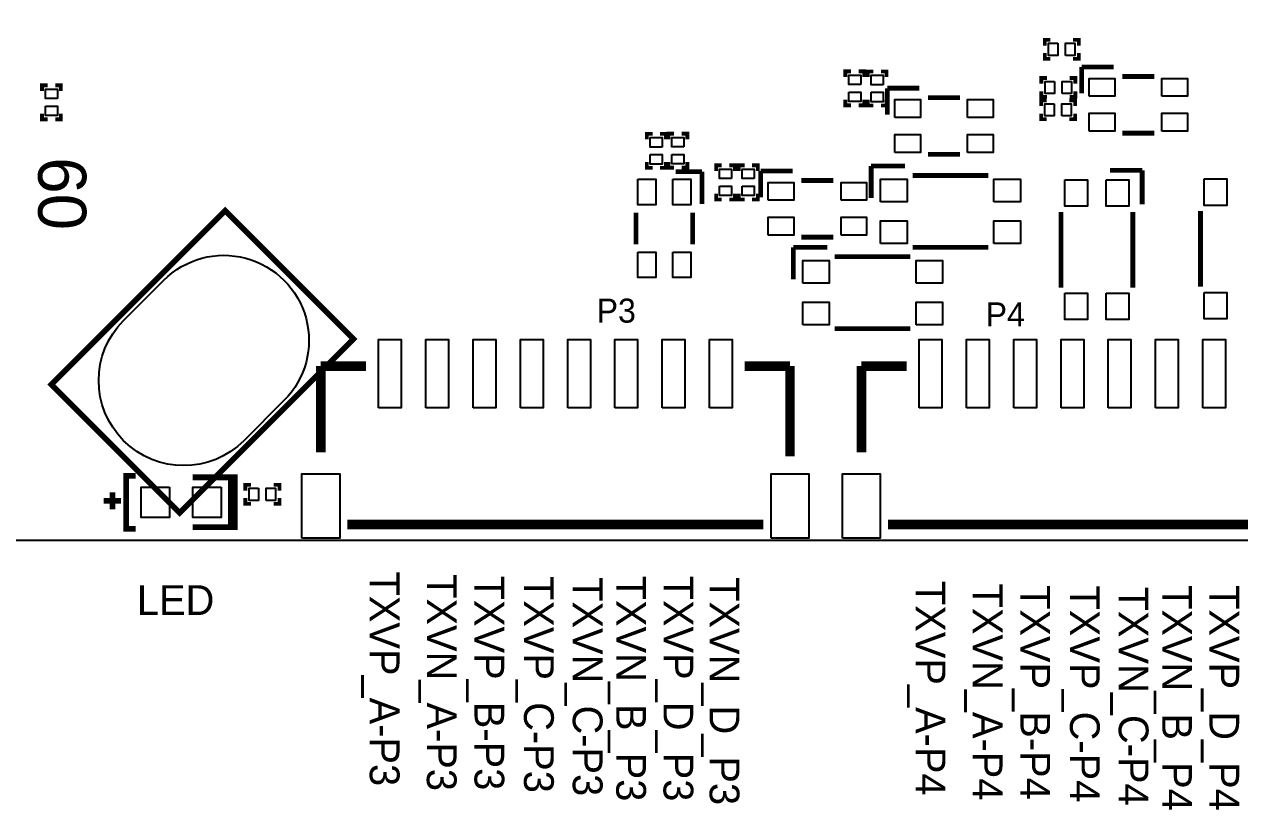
# Model space of a CAD drawing. Extents: x -18 to 171, y -7 to 290.
# Drawn here: x 14.25 to 46.4, y -7.13 to 13.64 of the extents above; entities that cross this region are included whole.
import ezdxf

# ---------------------------------------------------------------- set-up
doc = ezdxf.new("R2010")
doc.units = 0
for name, color, linetype in [('BG_DESIGN_OUTLINE', 85, 'CONTINUOUS'), ('BG_OUTLINE', 254, 'CONTINUOUS'), ('PG_SILKSCREEN_TOP', 152, 'CONTINUOUS'), ('PIN_TOP', 141, 'CONTINUOUS')]:
    doc.layers.add(name, color=color, linetype=linetype)

msp = doc.modelspace()

# ---------------------------------------------------------------- linework, layer by layer
at = {"layer": 'BG_DESIGN_OUTLINE'}
msp.add_lwpolyline([(0, 0), (73.4, 0), (73.4, 42), (0, 42)], close=True, dxfattribs=at)
at = {"layer": 'BG_OUTLINE'}
msp.add_lwpolyline([(0, 0), (73.4, 0), (73.4, 42), (0, 42), (0, 0)], dxfattribs=at)
msp.add_lwpolyline([(0, 0), (73.4, 0), (73.4, 42), (0, 42)], close=True, dxfattribs=at)
msp.add_lwpolyline([(0, 0), (73.4, 0), (73.4, 42), (0, 42)], close=True, dxfattribs=at)
msp.add_lwpolyline([(0, 0), (73.4, 0), (73.4, 42), (0, 42)], close=True, dxfattribs=at)
msp.add_lwpolyline([(0, 0), (73.4, 0), (73.4, 42), (0, 42)], close=True, dxfattribs=at)
msp.add_lwpolyline([(0, 0), (73.4, 0), (73.4, 42), (0, 42)], close=True, dxfattribs=at)
msp.add_lwpolyline([(0, 0), (73.4, 0), (73.4, 42), (0, 42)], close=True, dxfattribs=at)
at = {"layer": 'PG_SILKSCREEN_TOP'}
for points, const_width in [([(41.244, 13.0782), (41.244, 13.2282), (41.394, 13.2282)], 0.1), ([(42.144, 13.0782), (42.144, 13.2282), (41.994, 13.2282)], 0.1), ([(41.394, 12.7282), (41.244, 12.7282), (41.244, 12.8782)], 0.1), ([(42.144, 12.8782), (42.144, 12.7282), (41.994, 12.7282)], 0.1), ([(42.22, 12.51), (42.22, 11.81)], 0.127), ([(43.07, 12.51), (42.22, 12.51)], 0.127), ([(36.1189, 12.3966), (35.9689, 12.3966), (35.9689, 12.2466)], 0.1), ([(36.3189, 12.3966), (36.4689, 12.3966), (36.4689, 12.2466)], 0.1), ([(36.7089, 12.3922), (36.5589, 12.3922), (36.5589, 12.2422)], 0.1), ([(36.9089, 12.3922), (37.0589, 12.3922), (37.0589, 12.2422)], 0.1), ([(41.1538, 12.0689), (41.1538, 12.2189), (41.3038, 12.2189)], 0.1), ([(41.9038, 12.2189), (42.0538, 12.2189), (42.0538, 12.0689)], 0.1), ([(43.3, 12.26), (44.14, 12.26)], 0.127), ([(14.7206, 11.876), (14.7206, 12.026), (14.8706, 12.026)], 0.1), ([(15.0706, 12.026), (15.2206, 12.026), (15.2206, 11.876)], 0.1), ([(37.08, 11.95), (37.08, 11.25)], 0.127), ([(37.93, 11.95), (37.08, 11.95)], 0.127), ([(41.1538, 11.8689), (41.1538, 11.7189), (41.3038, 11.7189)], 0.1), ([(42.0538, 11.8689), (42.0538, 11.7189), (41.9038, 11.7189)], 0.1), ([(36.1189, 11.4966), (35.9689, 11.4966), (35.9689, 11.6466)], 0.1), ([(36.4689, 11.6466), (36.4689, 11.4966), (36.3189, 11.4966)], 0.1), ([(36.7089, 11.4922), (36.5589, 11.4922), (36.5589, 11.6422)], 0.1), ([(37.0589, 11.6422), (37.0589, 11.4922), (36.9089, 11.4922)], 0.1), ([(38.16, 11.7), (39, 11.7)], 0.127), ([(41.147, 11.4789), (41.147, 11.6289), (41.297, 11.6289)], 0.1), ([(41.897, 11.6289), (42.047, 11.6289), (42.047, 11.4789)], 0.1), ([(14.8706, 11.126), (14.7206, 11.126), (14.7206, 11.276)], 0.1), ([(15.0706, 11.126), (15.2206, 11.126), (15.2206, 11.276)], 0.1), ([(41.147, 11.2789), (41.147, 11.1289), (41.297, 11.1289)], 0.1), ([(42.047, 11.2789), (42.047, 11.1289), (41.897, 11.1289)], 0.1), ([(30.8689, 10.7438), (30.7189, 10.7438), (30.7189, 10.5938)], 0.1), ([(31.0689, 10.7438), (31.2189, 10.7438), (31.2189, 10.5938)], 0.1), ([(31.4389, 10.747), (31.2889, 10.747), (31.2889, 10.597)], 0.1), ([(31.6389, 10.747), (31.7889, 10.747), (31.7889, 10.597)], 0.1), ([(43.3, 10.76), (44.14, 10.76)], 0.127), ([(30.8689, 9.8438), (30.7189, 9.8438), (30.7189, 9.9938)], 0.1), ([(31.2189, 9.9938), (31.2189, 9.8438), (31.0689, 9.8438)], 0.1), ([(31.4389, 9.847), (31.2889, 9.847), (31.2889, 9.997)], 0.1), ([(31.7889, 9.997), (31.7889, 9.847), (31.6389, 9.847)], 0.1), ([(38.16, 10.2), (39, 10.2)], 0.127), ([(32.18, 9.74), (31.48, 9.74)], 0.127), ([(32.18, 8.89), (32.18, 9.74)], 0.127), ([(32.7024, 9.9086), (32.5524, 9.9086), (32.5524, 9.7586)], 0.1), ([(32.9024, 9.9086), (33.0524, 9.9086), (33.0524, 9.7586)], 0.1), ([(33.3024, 9.9086), (33.1524, 9.9086), (33.1524, 9.7586)], 0.1), ([(33.5024, 9.9086), (33.6524, 9.9086), (33.6524, 9.7586)], 0.1), ([(33.73, 9.76), (33.73, 9.06)], 0.127), ([(34.58, 9.76), (33.73, 9.76)], 0.127), ([(36.6514, 9.8924), (36.6514, 9.0424)], 0.127), ([(37.5514, 9.8924), (36.6514, 9.8924)], 0.127), ([(37.7514, 9.6424), (39.7514, 9.6424)], 0.127), ([(43.8224, 9.7786), (42.9724, 9.7786)], 0.127), ([(43.8224, 8.8786), (43.8224, 9.7786)], 0.127), ([(34.81, 9.51), (35.65, 9.51)], 0.127), ([(32.7024, 9.0086), (32.5524, 9.0086), (32.5524, 9.1586)], 0.1), ([(33.0524, 9.1586), (33.0524, 9.0086), (32.9024, 9.0086)], 0.1), ([(33.3024, 9.0086), (33.1524, 9.0086), (33.1524, 9.1586)], 0.1), ([(33.6524, 9.1586), (33.6524, 9.0086), (33.5024, 9.0086)], 0.1), ([(14.9695, 4.1136), (19.5657, 8.7098), (22.9598, 5.3157), (18.3636, 0.7195), (14.9695, 4.1136)], 0.15), ([(30.43, 8.66), (30.43, 7.82)], 0.127), ([(31.93, 8.66), (31.93, 7.82)], 0.127), ([(41.6724, 8.6786), (41.6724, 6.6786)], 0.127), ([(43.5724, 8.6786), (43.5724, 6.6786)], 0.127), ([(45.3624, 8.6986), (45.3624, 6.6986)], 0.127), ([(34.81, 8.01), (35.65, 8.01)], 0.127), ([(34.5914, 7.7424), (34.5914, 6.8924)], 0.127), ([(35.4914, 7.7424), (34.5914, 7.7424)], 0.127), ([(37.7514, 7.7424), (39.7514, 7.7424)], 0.127), ([(35.6914, 7.4924), (37.6914, 7.4924)], 0.127), ([(35.6914, 5.5924), (37.6914, 5.5924)], 0.127), ([(22.095, 2.3197), (22.095, 4.5999)], 0.254), ([(22.095, 4.5999), (23.2939, 4.5999)], 0.254), ([(34.505, 4.5999), (33.3061, 4.5999)], 0.254), ([(34.505, 2.2181), (34.505, 4.5999)], 0.254), ([(36.395, 2.3197), (36.395, 4.5999)], 0.254), ([(36.395, 4.5999), (37.5939, 4.5999)], 0.254), ([(17.1986, 0.299), (16.9497, 0.299), (16.9497, 1.701), (17.1986, 1.701)], 0.1524), ([(19.7208, 1.6604), (18.7048, 1.6604)], 0.1524), ([(19.6954, 0.3396), (19.8224, 0.3396), (19.8224, 1.6604), (19.7208, 1.6604)], 0.1524), ([(19.7208, 0.3396), (19.7208, 1.6604)], 0.1524), ([(16.5839, 0.8095), (16.5839, 1.2667)], 0.1524), ([(20.1, 1.31), (20.1, 1.46), (20.25, 1.46)], 0.1), ([(20.85, 1.46), (21, 1.46), (21, 1.31)], 0.1), ([(16.8125, 1.0381), (16.3553, 1.0381)], 0.1524), ([(20.1, 1.11), (20.1, 0.96), (20.25, 0.96)], 0.1), ([(21, 1.11), (21, 0.96), (20.85, 0.96)], 0.1), ([(19.7208, 0.3396), (18.7048, 0.3396)], 0.1524), ([(22.7999, 0.4147), (33.8001, 0.4147)], 0.254), ([(37.0999, 0.4147), (48.1001, 0.4147)], 0.254)]:
    msp.add_lwpolyline(points, dxfattribs=dict(at, const_width=const_width))
at = {"layer": 'PIN_TOP'}
for points in [[(41.594, 13.1382), (41.594, 12.8182), (41.344, 12.8182), (41.344, 13.1382)], [(41.794, 12.8182), (41.794, 13.1382), (42.044, 13.1382), (42.044, 12.8182)], [(36.3789, 12.0466), (36.0589, 12.0466), (36.0589, 12.2966), (36.3789, 12.2966)], [(36.9689, 12.0422), (36.6489, 12.0422), (36.6489, 12.2922), (36.9689, 12.2922)], [(15.1306, 11.676), (14.8106, 11.676), (14.8106, 11.926), (15.1306, 11.926)], [(41.5038, 12.1289), (41.5038, 11.8089), (41.2538, 11.8089), (41.2538, 12.1289)], [(41.7038, 11.8089), (41.7038, 12.1289), (41.9538, 12.1289), (41.9538, 11.8089)], [(42.42, 11.735), (42.42, 12.21), (43.095, 12.21), (43.095, 11.735)], [(44.345, 11.735), (44.345, 12.21), (45.02, 12.21), (45.02, 11.735)], [(36.0589, 11.8466), (36.3789, 11.8466), (36.3789, 11.5966), (36.0589, 11.5966)], [(36.6489, 11.8422), (36.9689, 11.8422), (36.9689, 11.5922), (36.6489, 11.5922)], [(37.28, 11.175), (37.28, 11.65), (37.955, 11.65), (37.955, 11.175)], [(39.205, 11.175), (39.205, 11.65), (39.88, 11.65), (39.88, 11.175)], [(14.8106, 11.476), (15.1306, 11.476), (15.1306, 11.226), (14.8106, 11.226)], [(41.497, 11.5389), (41.497, 11.2189), (41.247, 11.2189), (41.247, 11.5389)], [(41.697, 11.2189), (41.697, 11.5389), (41.947, 11.5389), (41.947, 11.2189)], [(42.42, 10.81), (42.42, 11.285), (43.095, 11.285), (43.095, 10.81)], [(44.345, 10.81), (44.345, 11.285), (45.02, 11.285), (45.02, 10.81)], [(31.1289, 10.3938), (30.8089, 10.3938), (30.8089, 10.6438), (31.1289, 10.6438)], [(31.6989, 10.397), (31.3789, 10.397), (31.3789, 10.647), (31.6989, 10.647)], [(37.28, 10.25), (37.28, 10.725), (37.955, 10.725), (37.955, 10.25)], [(39.205, 10.25), (39.205, 10.725), (39.88, 10.725), (39.88, 10.25)], [(30.8089, 10.1938), (31.1289, 10.1938), (31.1289, 9.9438), (30.8089, 9.9438)], [(31.3789, 10.197), (31.6989, 10.197), (31.6989, 9.947), (31.3789, 9.947)], [(32.9624, 9.5586), (32.6424, 9.5586), (32.6424, 9.8086), (32.9624, 9.8086)], [(33.5624, 9.5586), (33.2424, 9.5586), (33.2424, 9.8086), (33.5624, 9.8086)], [(30.48, 9.54), (30.955, 9.54), (30.955, 8.865), (30.48, 8.865)], [(31.405, 9.54), (31.88, 9.54), (31.88, 8.865), (31.405, 8.865)], [(32.6424, 9.3586), (32.9624, 9.3586), (32.9624, 9.1086), (32.6424, 9.1086)], [(33.2424, 9.3586), (33.5624, 9.3586), (33.5624, 9.1086), (33.2424, 9.1086)], [(33.93, 8.985), (33.93, 9.46), (34.605, 9.46), (34.605, 8.985)], [(35.855, 8.985), (35.855, 9.46), (36.53, 9.46), (36.53, 8.985)], [(36.9014, 8.9424), (36.9014, 9.5424), (37.6014, 9.5424), (37.6014, 8.9424)], [(39.9014, 8.9424), (39.9014, 9.5424), (40.6014, 9.5424), (40.6014, 8.9424)], [(41.7724, 9.5286), (42.3724, 9.5286), (42.3724, 8.8286), (41.7724, 8.8286)], [(42.8724, 9.5286), (43.4724, 9.5286), (43.4724, 8.8286), (42.8724, 8.8286)], [(45.4624, 9.5486), (46.0624, 9.5486), (46.0624, 8.8486), (45.4624, 8.8486)], [(33.93, 8.06), (33.93, 8.535), (34.605, 8.535), (34.605, 8.06)], [(35.855, 8.06), (35.855, 8.535), (36.53, 8.535), (36.53, 8.06)], [(36.9014, 7.8424), (36.9014, 8.4424), (37.6014, 8.4424), (37.6014, 7.8424)], [(39.9014, 7.8424), (39.9014, 8.4424), (40.6014, 8.4424), (40.6014, 7.8424)], [(30.48, 7.615), (30.955, 7.615), (30.955, 6.94), (30.48, 6.94)], [(31.405, 7.615), (31.88, 7.615), (31.88, 6.94), (31.405, 6.94)], [(34.8414, 6.7924), (34.8414, 7.3924), (35.5414, 7.3924), (35.5414, 6.7924)], [(37.8414, 6.7924), (37.8414, 7.3924), (38.5414, 7.3924), (38.5414, 6.7924)], [(41.7724, 6.5286), (42.3724, 6.5286), (42.3724, 5.8286), (41.7724, 5.8286)], [(42.8724, 6.5286), (43.4724, 6.5286), (43.4724, 5.8286), (42.8724, 5.8286)], [(45.4624, 6.5486), (46.0624, 6.5486), (46.0624, 5.8486), (45.4624, 5.8486)], [(34.8414, 5.6924), (34.8414, 6.2924), (35.5414, 6.2924), (35.5414, 5.6924)], [(37.8414, 5.6924), (37.8414, 6.2924), (38.5414, 6.2924), (38.5414, 5.6924)], [(23.6251, 3.5), (23.6251, 5.3), (24.2251, 5.3), (24.2251, 3.5)], [(24.875, 3.5), (24.875, 5.3), (25.475, 5.3), (25.475, 3.5)], [(26.125, 3.5), (26.125, 5.3), (26.725, 5.3), (26.725, 3.5)], [(27.3749, 3.5), (27.3749, 5.3), (27.9749, 5.3), (27.9749, 3.5)], [(28.6251, 3.5), (28.6251, 5.3), (29.2251, 5.3), (29.2251, 3.5)], [(29.875, 3.5), (29.875, 5.3), (30.475, 5.3), (30.475, 3.5)], [(31.125, 3.5), (31.125, 5.3), (31.725, 5.3), (31.725, 3.5)], [(32.3749, 3.5), (32.3749, 5.3), (32.9749, 5.3), (32.9749, 3.5)], [(37.9251, 3.5), (37.9251, 5.3), (38.5251, 5.3), (38.5251, 3.5)], [(39.175, 3.5), (39.175, 5.3), (39.775, 5.3), (39.775, 3.5)], [(40.425, 3.5), (40.425, 5.3), (41.025, 5.3), (41.025, 3.5)], [(41.6749, 3.5), (41.6749, 5.3), (42.2749, 5.3), (42.2749, 3.5)], [(42.9251, 3.5), (42.9251, 5.3), (43.5251, 5.3), (43.5251, 3.5)], [(44.175, 3.5), (44.175, 5.3), (44.775, 5.3), (44.775, 3.5)], [(45.425, 3.5), (45.425, 5.3), (46.025, 5.3), (46.025, 3.5)], [(21.595, 0.0499), (21.595, 1.7499), (22.595, 1.7499), (22.595, 0.0499)], [(34.005, 0.0499), (34.005, 1.7499), (35.005, 1.7499), (35.005, 0.0499)], [(35.895, 0.0499), (35.895, 1.7499), (36.895, 1.7499), (36.895, 0.0499)], [(18.0892, 1.4), (18.0892, 0.6), (17.3392, 0.6), (17.3392, 1.4)], [(19.4608, 1.4), (19.4608, 0.6), (18.7108, 0.6), (18.7108, 1.4)], [(20.45, 1.37), (20.45, 1.05), (20.2, 1.05), (20.2, 1.37)], [(20.65, 1.05), (20.65, 1.37), (20.9, 1.37), (20.9, 1.05)]]:
    msp.add_lwpolyline(points, close=True, dxfattribs=at)
msp.add_lwpolyline([(21.1213, 3.6893), (20.0607, 2.6287, -1), (16.8787, 5.8107), (17.9393, 6.8713, -1)], format="xyb", close=True, dxfattribs=at)

# ---------------------------------------------------------------- texts
at = {"layer": 'PG_SILKSCREEN_TOP', "width": 1.02}
msp.add_text('60', height=1.27, rotation=270, dxfattribs=at).set_placement((14.6206, 10.1243))
at = {"layer": 'PG_SILKSCREEN_TOP'}
for s, height, p in [('P3', 0.635, (29.39, 5.75)), ('P4', 0.635, (39.68, 5.65)), ('LED', 0.7874, (17.23, -1.98))]:
    msp.add_text(s, height=height, dxfattribs=at).set_placement(p)
for s, p in [('TXVP_A-P3', (23.39, -0.83)), ('TXVN_A-P3', (24.9, -0.9)), ('TXVP_B-P3', (26.16, -0.94)), ('TXVN_B_P3', (29.91, -0.94)), ('TXVP_D_P3', (31.16, -0.94)), ('TXVP_C-P3', (27.47, -0.95)), ('TXVN_C-P3', (28.76, -0.98)), ('TXVN_D_P3', (32.38, -0.98)), ('TXVP_A-P4', (37.83, -1.08)), ('TXVN_A-P4', (39.34, -1.15)), ('TXVP_B-P4', (40.6, -1.19)), ('TXVP_C-P4', (41.91, -1.2)), ('TXVN_C-P4', (43.2, -1.23)), ('TXVN_B_P4', (44.35, -1.19)), ('TXVP_D_P4', (45.6, -1.19))]:
    msp.add_text(s, height=0.7874, rotation=270, dxfattribs=at).set_placement(p)

doc.saveas('drawing.dxf')
